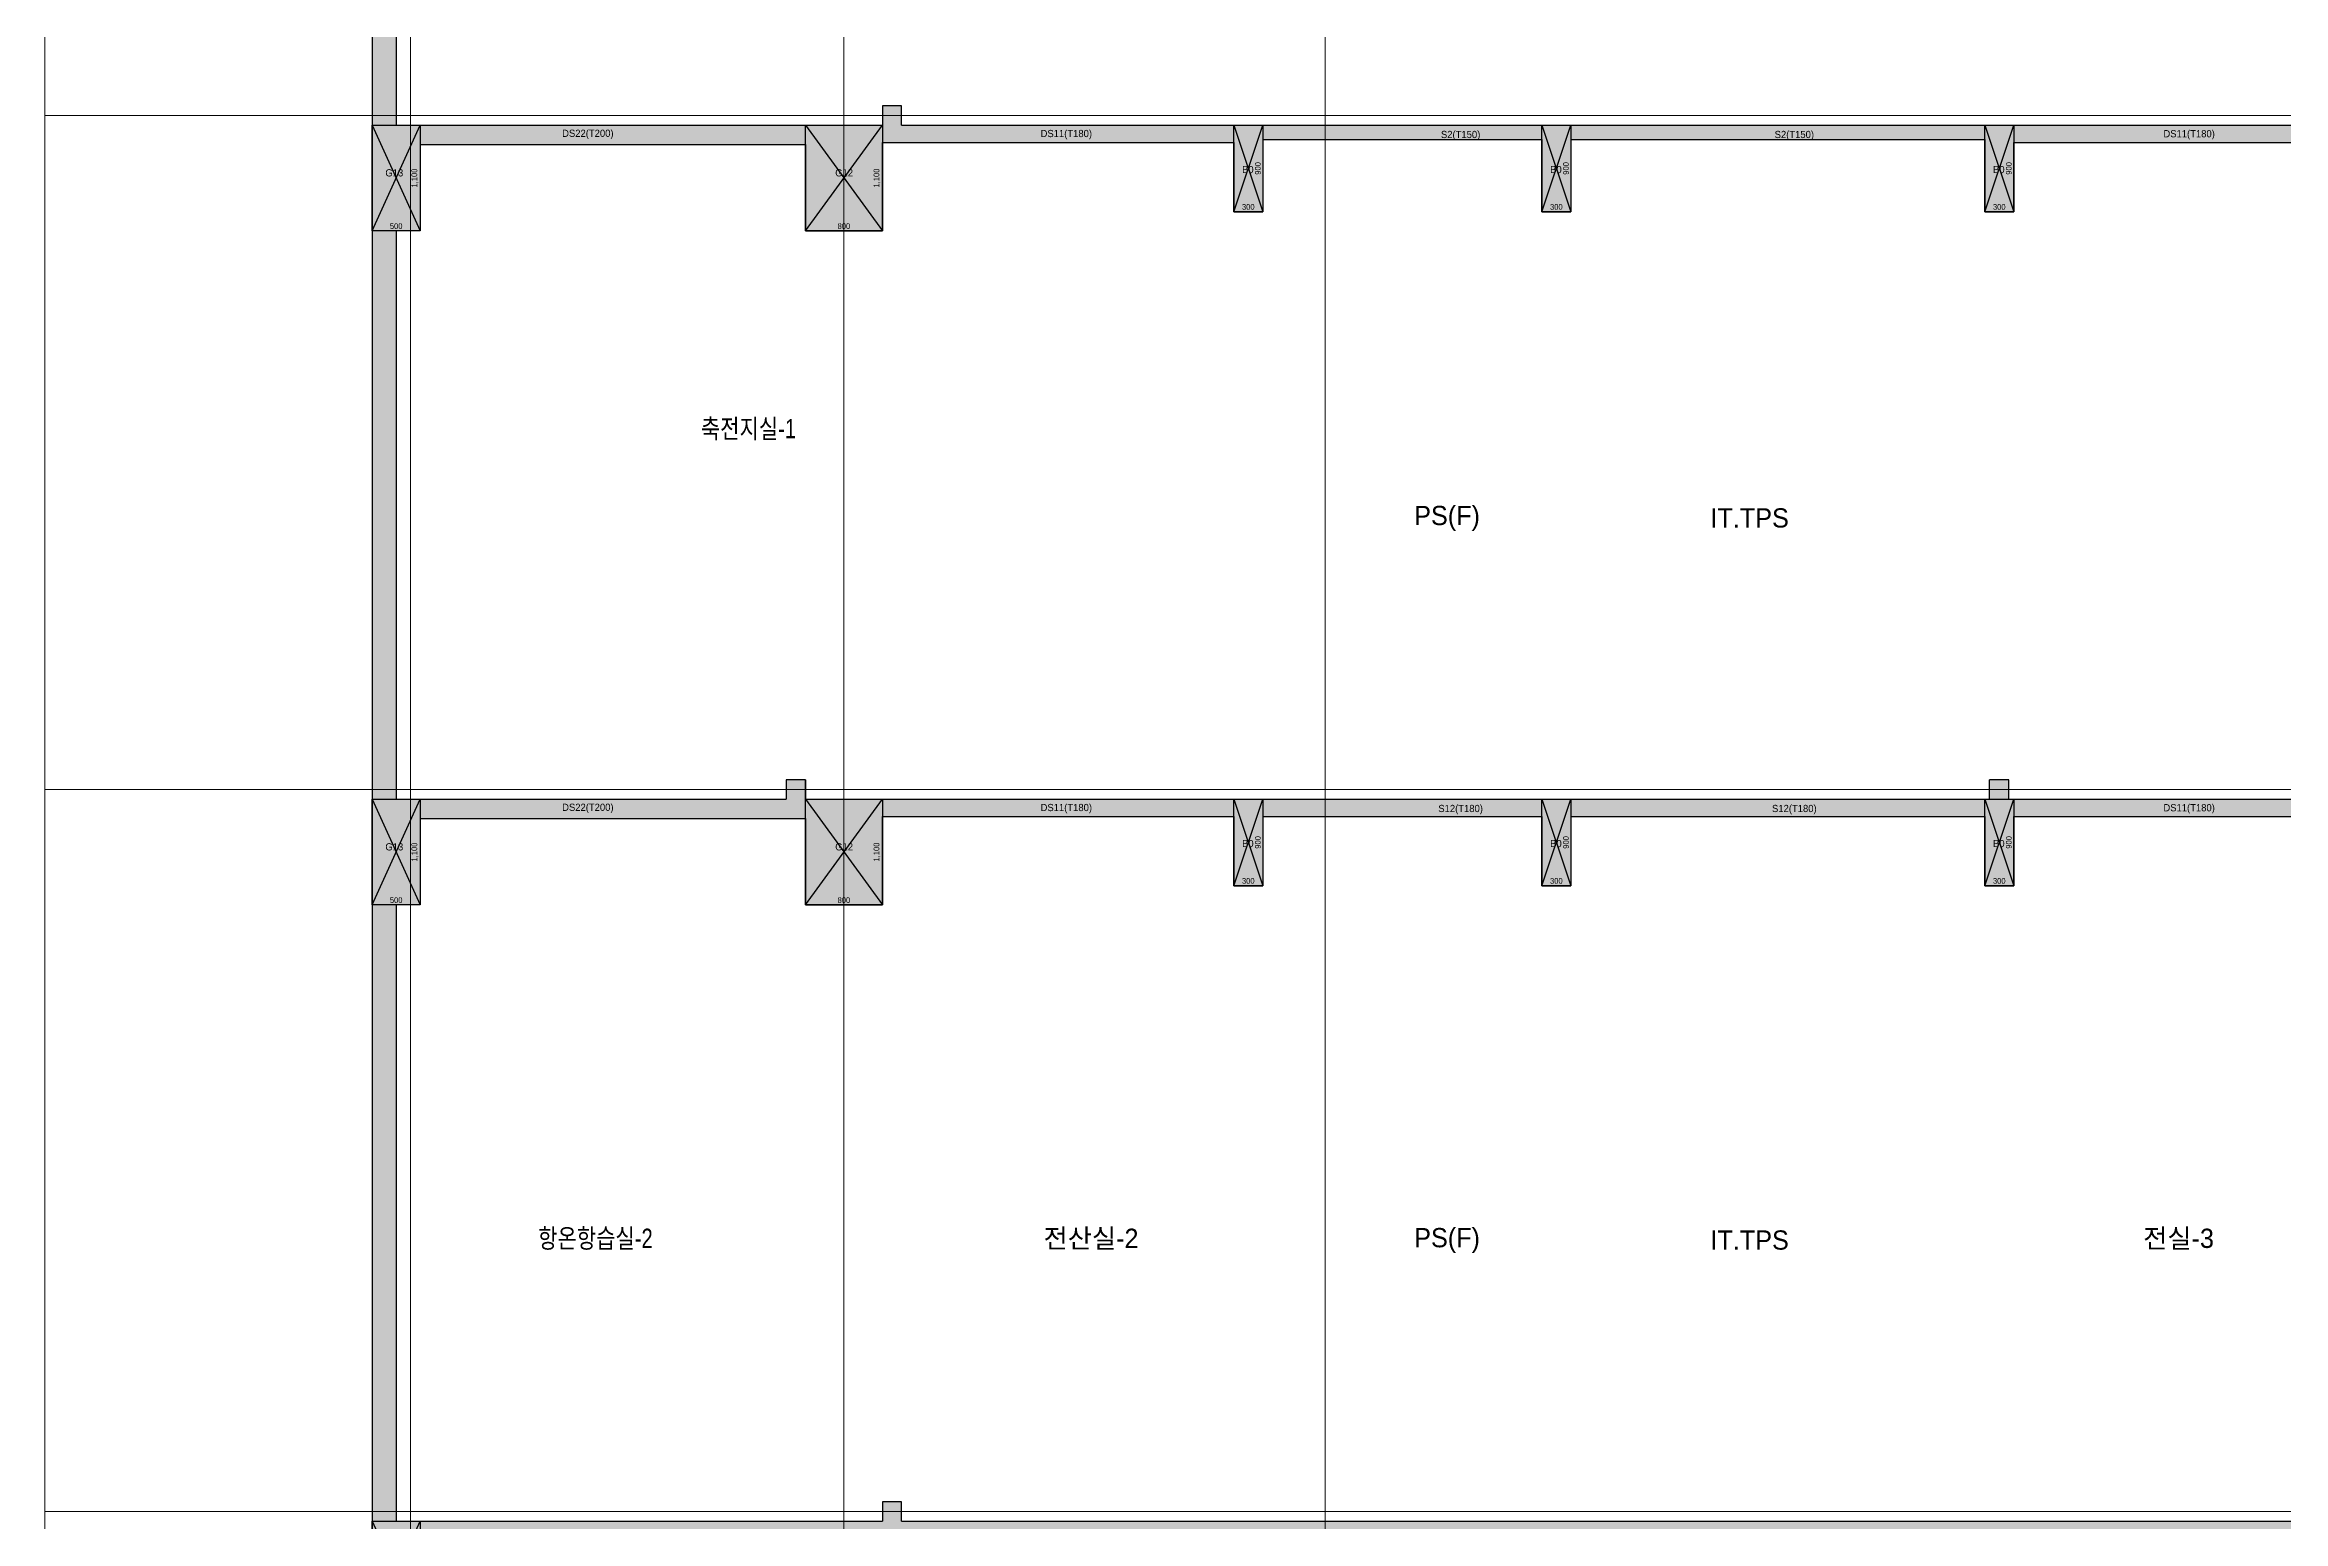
# Model space of a CAD drawing. Header units: millimetres. Extents: x 0 to 841000, y -4805 to 148500.
# Drawn here: x 745088 to 768338, y 52579 to 67913 of the extents above; entities that cross this region are included whole.
import ezdxf
from ezdxf.enums import TextEntityAlignment as Align

# ---------------------------------------------------------------- set-up
doc = ezdxf.new("R2010")
doc.units = ezdxf.units.MM
doc.header["$LTSCALE"] = 250
doc.layers.get('Defpoints').update_dxf_attribs({"color": 151})
doc.layers.add('A-CON', color=2, linetype='Continuous')
doc.layers.add('구조SOLID', color=253, linetype='Continuous')
doc.layers.add('AS-HIDLINE', color=205, linetype='Continuous', plot=False)
doc.layers.add('NO-TEXT', color=150, linetype='Continuous', plot=False)
doc.layers.add('CEN', color=1, linetype='Continuous', lineweight=9)
doc.styles.add('Gdim', font='Dotum.ttf')
doc.dimstyles.new('G-Xdim', dxfattribs={"dimscale": 30, "dimtxt": 2, "dimasz": 1, "dimexe": 1.2, "dimexo": 1.2, "dimgap": 0, "dimtad": 1, "dimdec": 1, "dimdsep": 46, "dimlunit": 6, "dimtxsty": 'Gdim', "dimcen": 1, "dimse1": 1, "dimse2": 1, "dimsd1": 1, "dimsd2": 1, "dimclrd": 1, "dimclre": 1, "dimclrt": 256, "dimadec": 0, "dimazin": 0, "dimtfac": 1, "dimtdec": 1, "dimtix": 1, "dimtmove": 2, "dimatfit": 1, "dimfxl": 2, "dimtolj": 1, "dimlwd": -1, "dimlwe": -1, "dimarcsym": 0})

# ---------------------------------------------------------------- blocks, each defined once
blk = doc.blocks.new('*D240')
at = {"layer": 'Defpoints', "color": 0, "linetype": 'Continuous', "transparency": 16777216}
for p in [(-500, -1100), (0, -1080), (0, -1100)]:
    blk.add_point(p, dxfattribs=at)
at = {"layer": 'AS-HIDLINE', "linetype": 'Continuous', "transparency": 16777216, "insert": (-250, -1050), "char_height": 60, "attachment_point": 5, "style": 'Gdim'}
blk.add_mtext('\\A1;500', dxfattribs=at)
blk = doc.blocks.new('*D241')
at = {"layer": 'Defpoints', "color": 0, "linetype": 'Continuous', "transparency": 16777216}
for p in [(0, 0), (-20, 0), (0, -1100)]:
    blk.add_point(p, dxfattribs=at)
at = {"layer": 'AS-HIDLINE', "linetype": 'Continuous', "transparency": 16777216, "insert": (-56, -550), "char_height": 60, "attachment_point": 5, "rotation": 90, "style": 'Gdim'}
blk.add_mtext('\\A1;1,100', dxfattribs=at)
blk = doc.blocks.new('*D184')
at = {"layer": 'Defpoints', "color": 0, "linetype": 'Continuous', "transparency": 16777216}
for p in [(-500, -1100), (300, -1080), (300, -1100)]:
    blk.add_point(p, dxfattribs=at)
at = {"layer": 'AS-HIDLINE', "linetype": 'Continuous', "transparency": 16777216, "insert": (-100, -1050), "char_height": 60, "attachment_point": 5, "style": 'Gdim'}
blk.add_mtext('\\A1;800', dxfattribs=at)
blk = doc.blocks.new('*D185')
at = {"layer": 'Defpoints', "color": 0, "linetype": 'Continuous', "transparency": 16777216}
for p in [(300, 0), (280, 0), (300, -1100)]:
    blk.add_point(p, dxfattribs=at)
at = {"layer": 'AS-HIDLINE', "linetype": 'Continuous', "transparency": 16777216, "insert": (244, -550), "char_height": 60, "attachment_point": 5, "rotation": 90, "style": 'Gdim'}
blk.add_mtext('\\A1;1,100', dxfattribs=at)
blk = doc.blocks.new('*D288')
at = {"layer": 'Defpoints', "color": 0, "linetype": 'Continuous', "transparency": 16777216}
for p in [(-300, -900), (0, -880), (0, -900)]:
    blk.add_point(p, dxfattribs=at)
at = {"layer": 'AS-HIDLINE', "linetype": 'Continuous', "transparency": 16777216, "insert": (-150, -850), "char_height": 60, "attachment_point": 5, "style": 'Gdim'}
blk.add_mtext('\\A1;300', dxfattribs=at)
blk = doc.blocks.new('*D289')
at = {"layer": 'Defpoints', "color": 0, "linetype": 'Continuous', "transparency": 16777216}
for p in [(0, 0), (-20, 0), (0, -900)]:
    blk.add_point(p, dxfattribs=at)
at = {"layer": 'AS-HIDLINE', "linetype": 'Continuous', "transparency": 16777216, "insert": (-50, -450), "char_height": 60, "attachment_point": 5, "rotation": 90, "style": 'Gdim'}
blk.add_mtext('\\A1;900', dxfattribs=at)
blk = doc.blocks.new('*U118')
at = {"layer": 'AS-HIDLINE', "linetype": 'Continuous'}
for p, q in [((-500, -1100), (0, 0)), ((-500, 0), (0, -1100))]:
    blk.add_line(p, q, dxfattribs=at)
blk.add_lwpolyline([(-500, -1100), (-500, 0), (0, 0), (0, -1100)], close=True, dxfattribs=at)
dim = blk.add_linear_dim(base=(-19.87, 0), p1=(0, -1100), p2=(0, 0), angle=90, dimstyle='G-Xdim', override={"dimtxsty": 'Gdim'}, dxfattribs=at)
dim.commit()
dim.dimension.update_dxf_attribs({"geometry": '*D241', "text_midpoint": (-55.69, -550)})
dim = blk.add_linear_dim(base=(0, -1080.06), p1=(-500, -1100), p2=(0, -1100), dimstyle='G-Xdim', override={"dimtxsty": 'Gdim'}, dxfattribs=at)
dim.commit()
dim.dimension.update_dxf_attribs({"geometry": '*D240', "text_midpoint": (-250, -1050.02)})
blk = doc.blocks.new('*U90')
at = {"layer": 'AS-HIDLINE', "linetype": 'Continuous'}
for p, q in [((-500, -1100), (300, 0)), ((-500, 0), (300, -1100))]:
    blk.add_line(p, q, dxfattribs=at)
blk.add_lwpolyline([(-500, -1100), (-500, 0), (300, 0), (300, -1100)], close=True, dxfattribs=at)
dim = blk.add_linear_dim(base=(280.13, 0), p1=(300, -1100), p2=(300, 0), angle=90, dimstyle='G-Xdim', override={"dimtxsty": 'Gdim'}, dxfattribs=at)
dim.commit()
dim.dimension.update_dxf_attribs({"geometry": '*D185', "text_midpoint": (244.31, -550)})
dim = blk.add_linear_dim(base=(300, -1080.06), p1=(-500, -1100), p2=(300, -1100), dimstyle='G-Xdim', override={"dimtxsty": 'Gdim'}, dxfattribs=at)
dim.commit()
dim.dimension.update_dxf_attribs({"geometry": '*D184', "text_midpoint": (-100, -1050.02)})
blk = doc.blocks.new('*U142')
at = {"layer": 'AS-HIDLINE', "linetype": 'Continuous'}
for p, q in [((-300, -900), (0, 0)), ((-300, 0), (0, -900))]:
    blk.add_line(p, q, dxfattribs=at)
blk.add_lwpolyline([(-300, -900), (-300, 0), (0, 0), (0, -900)], close=True, dxfattribs=at)
dim = blk.add_linear_dim(base=(-19.87, 0), p1=(0, -900), p2=(0, 0), angle=90, dimstyle='G-Xdim', override={"dimtxsty": 'Gdim'}, dxfattribs=at)
dim.commit()
dim.dimension.update_dxf_attribs({"geometry": '*D289', "text_midpoint": (-49.91, -450)})
dim = blk.add_linear_dim(base=(0, -880.06), p1=(-300, -900), p2=(0, -900), dimstyle='G-Xdim', override={"dimtxsty": 'Gdim'}, dxfattribs=at)
dim.commit()
dim.dimension.update_dxf_attribs({"geometry": '*D288', "text_midpoint": (-150, -850.02)})

msp = doc.modelspace()

# ---------------------------------------------------------------- hatches: boundary and pattern name
at = {"layer": '구조SOLID'}
h = msp.add_hatch(color=256, dxfattribs=at)
h.dxf.hatch_style = 1
h.paths.add_polyline_path([(785788.209, 59878.931), (789788.209, 59878.931), (789788.209, 58978.931), (790038.209, 58978.931), (790038.209, 55535.266), (790288.209, 55535.266), (790288.209, 76128.931), (790088.209, 76128.931), (790088.209, 75828.931), (789888.209, 75798.931), (789888.209, 75678.931), (789918.209, 75678.931), (789918.209, 75693.931), (789933.209, 75693.931), (789933.209, 75678.931), (790088.209, 75678.931), (790088.209, 74878.931), (748688.209, 74878.931), (748688.209, 75678.931), (748843.209, 75678.931), (748843.209, 75693.931), (748858.209, 75693.931), (748858.209, 75678.931), (748888.209, 75678.931), (748888.209, 75798.931), (748688.209, 75828.931), (748688.209, 76128.931), (748488.209, 76128.931), (748488.209, 55535.266), (748738.209, 55535.266), (748738.209, 58978.931), (748988.209, 58978.931), (748988.209, 59878.931), (752988.209, 59878.931), (752988.209, 58978.931), (753788.209, 58978.931), (753788.209, 59898.931), (757438.209, 59898.931), (757438.209, 59178.931), (757738.209, 59178.931), (757738.209, 59898.931), (760638.209, 59898.931), (760638.209, 59178.93), (760938.209, 59178.93), (760938.209, 59898.931), (765238.209, 59898.931), (765238.209, 59178.93), (765538.209, 59178.93), (765538.209, 59898.931), (768888.209, 59898.931), (768888.209, 58778.931), (769888.209, 58778.931), (769888.209, 59898.931), (772638.209, 59898.931), (772638.209, 59178.93), (772938.209, 59178.93), (772938.209, 59898.931), (776238.209, 59898.931), (776238.209, 59178.93), (776538.209, 59178.93), (776538.209, 59898.931), (780088.209, 59898.931), (780088.209, 59178.93), (780388.209, 59178.93), (780388.209, 59898.931), (783038.209, 59898.931), (783038.209, 59178.931), (783338.209, 59178.931), (783338.209, 59898.931), (784988.209, 59898.931), (784988.209, 58978.931), (785788.209, 58978.931)])
h.paths.add_polyline_path([(765488.208, 60078.931), (765488.208, 60278.93), (765288.208, 60278.93), (765288.208, 60078.931), (752988.209, 60078.931), (752988.209, 60278.931), (752788.209, 60278.931), (752788.209, 60078.931), (748738.209, 60078.931), (748738.209, 65978.931), (748988.209, 65978.931), (748988.209, 66878.931), (752988.209, 66878.931), (752988.209, 65978.931), (753788.209, 65978.931), (753788.209, 66898.931), (757438.209, 66898.931), (757438.209, 66178.93), (757738.209, 66178.93), (757738.209, 66928.931), (760638.209, 66928.931), (760638.209, 66178.929), (760938.209, 66178.929), (760938.209, 66928.931), (765238.209, 66928.931), (765238.209, 66178.929), (765538.209, 66178.929), (765538.209, 66898.931), (768888.209, 66898.931), (768888.209, 65778.931), (769888.209, 65778.931), (769888.209, 66898.931), (772638.209, 66898.931), (772638.209, 66178.93), (772938.209, 66178.93), (772938.209, 66928.931), (776238.209, 66928.931), (776238.209, 66178.93), (776538.209, 66178.93), (776538.209, 66928.931), (780088.209, 66928.931), (780088.209, 66178.93), (780388.209, 66178.93), (780388.209, 66928.931), (783038.209, 66928.931), (783038.209, 66178.93), (783338.209, 66178.93), (783338.209, 66898.931), (784988.209, 66898.931), (784988.209, 65978.931), (785788.209, 65978.931), (785788.209, 66878.931), (789788.209, 66878.931), (789788.209, 65978.931), (790038.209, 65978.931), (790038.209, 60078.931), (785988.209, 60078.931), (785988.209, 60278.931), (785788.209, 60278.931), (785788.209, 60078.931)], flags=16)
h.paths.add_polyline_path([(784988.209, 67078.931), (784988.209, 67278.931), (784788.209, 67278.931), (784788.209, 67078.931), (753988.209, 67078.931), (753988.209, 67278.931), (753788.209, 67278.931), (753788.209, 67078.931), (748738.209, 67078.931), (748738.209, 73778.931), (748988.209, 73778.931), (748988.209, 74698.931), (752988.209, 74698.931), (752988.209, 73578.931), (753788.209, 73578.931), (753788.209, 74698.931), (768888.209, 74698.931), (768888.209, 73578.931), (769888.209, 73578.931), (769888.209, 74698.931), (784988.209, 74698.931), (784988.209, 73578.931), (785788.209, 73578.931), (785788.209, 74698.931), (789788.209, 74698.931), (789788.209, 73778.931), (790038.209, 73778.931), (790038.209, 67078.931)], flags=16)
h = msp.add_hatch(color=256, dxfattribs=at)
h.dxf.hatch_style = 1
h.paths.add_polyline_path([(771638.209, 34378.931), (778888.209, 34378.931), (778888.209, 33278.931), (781888.209, 33278.931), (781888.209, 34378.931), (783138.209, 34378.931), (783138.209, 33078.931), (787638.209, 33078.931), (787638.209, 34578.931), (789688.21, 34578.931), (789688.21, 33878.931), (788163.209, 33878.931), (788163.209, 32378.931), (791163.209, 32378.931), (791163.209, 33878.931), (790288.209, 33878.931), (790288.209, 55535.266), (790038.209, 55535.266), (790038.209, 52578.931), (784988.209, 52578.931), (784988.209, 52778.931), (784788.209, 52778.931), (784788.209, 52578.931), (753988.209, 52578.931), (753988.209, 52778.931), (753788.209, 52778.931), (753788.209, 52578.931), (748738.209, 52578.931), (748738.209, 55535.266), (748488.209, 55535.266), (748488.209, 51478.931), (748988.209, 51478.931), (748988.209, 52378.931), (752988.209, 52378.931), (752988.209, 51478.931), (753788.209, 51478.931), (753788.209, 52398.931), (757988.211, 52398.931), (757988.211, 47478.931), (748738.209, 47478.931), (748738.209, 47678.931), (748488.209, 47678.931), (748488.209, 33878.931), (749088.208, 33878.931), (749088.208, 34578.931), (751138.209, 34578.931), (751138.209, 32978.931), (755638.209, 32978.931), (755638.209, 34278.931), (756888.211, 34278.931), (756888.211, 33178.931), (759888.211, 33178.931), (759888.211, 34278.931), (765788.209, 34278.931), (765888.209, 34378.931), (767138.209, 34378.931), (767138.209, 32778.931), (771638.209, 32778.931)])
h.paths.add_polyline_path([(765588.209, 34778.931), (765588.209, 35028.931), (765388.209, 35028.931), (765388.209, 34678.931), (752988.209, 34678.931), (752988.209, 35028.931), (752788.209, 35028.931), (752788.209, 34778.931), (748738.209, 34778.931), (748738.209, 42478.931), (748988.209, 42478.931), (748988.209, 43378.931), (752988.209, 43378.931), (752988.209, 42478.931), (753788.209, 42478.931), (753788.209, 43378.931), (757988.211, 43378.931), (757988.211, 42428.931), (758788.211, 42428.931), (758788.211, 43348.931), (760638.209, 43348.931), (760638.209, 42628.931), (760938.209, 42628.931), (760938.209, 43348.931), (765238.209, 43348.931), (765238.209, 42628.931), (765538.209, 42628.931), (765538.209, 43348.931), (768888.209, 43348.931), (768888.209, 42228.931), (769888.209, 42228.931), (769888.209, 43348.931), (772638.209, 43348.931), (772638.209, 42628.931), (772938.209, 42628.931), (772938.209, 43348.931), (776238.209, 43348.931), (776238.209, 42628.931), (776538.209, 42628.931), (776538.209, 43348.931), (779988.209, 43348.931), (779988.209, 42428.931), (780788.209, 42428.931), (780788.209, 43348.931), (783038.209, 43348.931), (783038.209, 42628.931), (783338.209, 42628.931), (783338.209, 43348.931), (784988.209, 43348.931), (784988.209, 42428.931), (785788.209, 42428.931), (785788.209, 43328.931), (789788.209, 43328.931), (789788.209, 42428.931), (790038.209, 42428.931), (790038.209, 34778.931), (785988.209, 34778.931), (785988.209, 35028.931), (785788.209, 35028.931), (785788.209, 34778.931)], flags=16)
h.paths.add_polyline_path([(765538.209, 43528.931), (765538.209, 52398.931), (768888.209, 52398.931), (768888.209, 51278.931), (769888.209, 51278.931), (769888.209, 52398.931), (772638.209, 52398.931), (772638.209, 43528.931)], flags=16)
h.paths.add_polyline_path([(772888.209, 43528.931), (772888.209, 51278.93), (772938.209, 51278.93), (772938.209, 52398.931), (776238.209, 52398.931), (776238.209, 51678.93), (776538.209, 51678.93), (776538.209, 52398.931), (779988.209, 52398.931), (779988.209, 51478.931), (780788.209, 51478.931), (780788.209, 52398.931), (783038.209, 52398.931), (783038.209, 51278.931), (783088.209, 51278.931), (783088.209, 43528.931)], flags=16)
h.paths.add_polyline_path([(765288.209, 43528.931), (758188.211, 43528.931), (758188.211, 46878.931), (758288.211, 46878.931), (758288.211, 47478.931), (758188.211, 47478.931), (758188.211, 51478.931), (758788.211, 51478.931), (758788.211, 52398.931), (760638.209, 52398.931), (760638.209, 51678.93), (760938.209, 51678.93), (760938.209, 52398.931), (765238.209, 52398.931), (765238.209, 51278.93), (765288.209, 51278.93)], flags=16)
h.paths.add_polyline_path([(757988.211, 43578.931), (755688.211, 43578.931), (755688.211, 43663.931), (755488.211, 43663.931), (755488.211, 43578.931), (748738.209, 43578.931), (748738.209, 46878.931), (748988.209, 46878.931), (748988.209, 47278.931), (753138.209, 47278.931), (753138.209, 46878.931), (753638.209, 46878.931), (753638.209, 47278.931), (755388.211, 47278.931), (755388.211, 46878.931), (755488.211, 46878.931), (755488.211, 46093.931), (755688.211, 46093.931), (755688.211, 47278.931), (757988.211, 47278.931)], flags=16)
h.paths.add_polyline_path([(783338.209, 43528.931), (783338.209, 52398.931), (784988.209, 52398.931), (784988.209, 51278.931), (785388.209, 51278.931), (785388.209, 46593.931), (785588.209, 46593.931), (785588.209, 51278.931), (785788.209, 51278.931), (785788.209, 52378.931), (789788.209, 52378.931), (789788.209, 51278.931), (790038.209, 51278.931), (790038.209, 43528.931), (785588.209, 43528.931), (785588.209, 44163.931), (785388.209, 44163.931), (785388.209, 43528.931)], flags=16)

# ---------------------------------------------------------------- linework, layer by layer
at = {"layer": 'A-CON'}
for p, q in [((753988.209, 67278.931), (753788.209, 67278.931)), ((753788.209, 67278.931), (753788.209, 67078.931)), ((753988.209, 67078.931), (753988.209, 67278.931)), ((748738.209, 67078.931), (753788.209, 67078.931)), ((753988.209, 67078.931), (784788.209, 67078.931)), ((748988.209, 66878.931), (752988.209, 66878.931)), ((748988.209, 66878.931), (748988.209, 65978.931)), ((752988.209, 66878.931), (752988.209, 65978.931)), ((753788.209, 65978.931), (753788.209, 66898.931)), ((753788.209, 66898.931), (757438.209, 66898.931)), ((757438.209, 66898.93), (757438.209, 66178.93)), ((757738.209, 66928.931), (760638.209, 66928.931)), ((757738.209, 66928.93), (757738.209, 66178.93)), ((760638.209, 66928.929), (760638.209, 66178.929)), ((760938.209, 66928.931), (765238.209, 66928.931)), ((760938.209, 66928.929), (760938.209, 66178.929)), ((765238.209, 66928.93), (765238.209, 66178.929)), ((765538.209, 66898.931), (768888.209, 66898.931)), ((765538.209, 66178.929), (765538.209, 66898.93)), ((757438.209, 66178.93), (757738.209, 66178.93)), ((760638.209, 66178.929), (760938.209, 66178.929)), ((765238.209, 66178.929), (765538.209, 66178.929, 0)), ((748738.209, 65978.931), (748738.209, 60078.931)), ((748988.209, 65978.931), (748738.209, 65978.931)), ((752988.209, 65978.931), (753788.209, 65978.931)), ((752988.209, 60278.931), (752788.209, 60278.931)), ((752788.209, 60278.931), (752788.209, 60078.931)), ((752988.209, 60078.931), (752988.209, 60278.931)), ((752988.209, 60278.931), (752988.209, 60078.931)), ((765488.208, 60278.93), (765288.208, 60278.93)), ((765288.208, 60078.931), (765288.208, 60278.93)), ((765488.208, 60078.931), (765488.208, 60278.93)), ((748738.209, 60078.931), (752788.209, 60078.931)), ((752988.209, 60078.931), (765288.208, 60078.931)), ((765488.208, 60078.931), (785788.209, 60078.931)), ((748988.209, 59878.931), (752988.209, 59878.931)), ((748988.209, 59878.931), (748988.209, 58978.931)), ((752988.209, 59878.931), (752988.209, 58978.931)), ((753788.209, 59898.931), (757438.209, 59898.931)), ((753788.209, 58978.931), (753788.209, 59898.931)), ((757438.209, 59898.931), (757438.209, 59178.931)), ((757738.209, 59898.931), (757738.209, 59178.931)), ((757738.209, 59898.931), (760638.209, 59898.931)), ((760638.209, 59898.93), (760638.209, 59178.93)), ((760938.209, 59898.931), (765238.209, 59898.931)), ((760938.209, 59898.93), (760938.209, 59178.93)), ((765238.209, 59898.931), (765238.209, 59178.93)), ((765538.209, 59898.931), (768888.209, 59898.931)), ((765538.209, 59178.93), (765538.209, 59898.931)), ((757438.209, 59178.931), (757738.209, 59178.931)), ((760638.209, 59178.93), (760938.209, 59178.93)), ((765238.209, 59178.93), (765538.209, 59178.93, 0)), ((748738.209, 58978.931), (748738.209, 52578.931)), ((748988.209, 58978.931), (748738.209, 58978.931)), ((752988.209, 58978.931), (753788.209, 58978.931)), ((753988.209, 52778.931), (753788.209, 52778.931)), ((753788.209, 52778.931), (753788.209, 52578.931)), ((753988.209, 52578.931), (753988.209, 52778.931)), ((748738.209, 52578.931), (753788.209, 52578.931)), ((753988.209, 52578.931), (784788.209, 52578.931))]:
    msp.add_line(p, q, dxfattribs=at)
for points in [[(748488.209, 76128.931), (748488.209, 51478.931)], [(790038.209, 67078.931), (790038.209, 73778.931), (789788.209, 73778.931), (789788.209, 74698.931), (785788.209, 74698.931), (785788.209, 73578.931), (784988.209, 73578.931), (784988.209, 74698.931), (769888.209, 74698.931), (769888.209, 73578.931), (768888.209, 73578.931), (768888.209, 74698.931), (753788.209, 74698.931), (753788.209, 73578.931), (752988.209, 73578.931), (752988.209, 74698.931), (748988.209, 74698.931), (748988.209, 73778.931), (748738.209, 73778.931), (748738.209, 67078.931)]]:
    msp.add_lwpolyline(points, dxfattribs=at)
at = {"layer": 'CEN'}
for p, q in [((745088.209, 105175.547), (745088.209, 23234.416)), ((748888.209, 105175.547), (748888.209, 23234.416)), ((753388.209, 105175.547), (753388.209, 23234.416)), ((758388.211, 105175.547), (758388.211, 23234.416)), ((745088.209, 67178.931), (801382.413, 67178.931)), ((745088.209, 60178.931), (801382.413, 60178.931)), ((745088.209, 52678.931), (801382.413, 52678.931))]:
    msp.add_line(p, q, dxfattribs=at)

# ---------------------------------------------------------------- block references
at = {"layer": 'AS-HIDLINE', "linetype": 'Continuous'}
for name, p in [('*U118', (748988.209, 67078.931)), ('*U90', (753488.209, 67078.931)), ('*U142', (757738.21, 67078.93)), ('*U142', (760938.21, 67078.929)), ('*U142', (765538.21, 67078.929)), ('*U118', (748988.209, 60078.931)), ('*U90', (753488.209, 60078.931)), ('*U142', (757738.209, 60078.931)), ('*U142', (760938.209, 60078.93)), ('*U142', (765538.209, 60078.93)), ('*U118', (748988.209, 52578.931))]:
    msp.add_blockref(name, p, dxfattribs=at)

# ---------------------------------------------------------------- texts
at = {"layer": 'AS-HIDLINE', "linetype": 'Continuous', "style": 'Gdim'}
for s, p in [('DS22(T200)', (750728.941, 66993.734)), ('DS11(T180)', (755698.167, 66991.382)), ('S2(T150)', (759793.948, 66981.35)), ('S2(T150)', (763259.946, 66981.35)), ('DS11(T180)', (767360.451, 66989.482)), ('G13', (748718.6, 66583.014)), ('G12', (753390.576, 66583.014)), ('B0', (757583.873, 66617.145)), ('B0', (757583.874, 66617.144)), ('B0', (760783.873, 66617.144)), ('B0', (760783.874, 66617.143)), ('B0', (765383.873, 66617.144)), ('B0', (765383.874, 66617.143)), ('DS22(T200)', (750728.941, 59993.734)), ('DS11(T180)', (755698.167, 59991.382)), ('S12(T180)', (759793.948, 59981.35)), ('S12(T180)', (763259.946, 59981.35)), ('DS11(T180)', (767360.451, 59989.482)), ('G13', (748718.6, 59583.014)), ('G12', (753390.576, 59583.014)), ('B0', (757583.873, 59617.145)), ('B0', (760783.873, 59617.144)), ('B0', (765383.873, 59617.144))]:
    msp.add_text(s, height=75, dxfattribs=at).set_placement(p, align=Align.MIDDLE_CENTER)
at = {"layer": 'NO-TEXT', "style": 'Gdim', "width": 0.8}
for s, p in [('축전지실-1', (752397.297, 63929.342)), ('항온항습실-2', (750807.539, 55520.767))]:
    msp.add_text(s, height=200, dxfattribs=at).set_placement(p, align=Align.MIDDLE)
at = {"layer": 'NO-TEXT', "style": 'Gdim'}
for s, p in [('PS(F)', (759652.969, 62999.364)), ('IT.TPS', (762795.783, 62999.364)), ('전산실-2', (755955.269, 55520.767)), ('PS(F)', (759652.969, 55499.364)), ('IT.TPS', (762795.783, 55499.364)), ('전실-3', (767250.883, 55520.767))]:
    msp.add_text(s, height=200, dxfattribs=at).set_placement(p, align=Align.MIDDLE)

doc.saveas('drawing.dxf')
